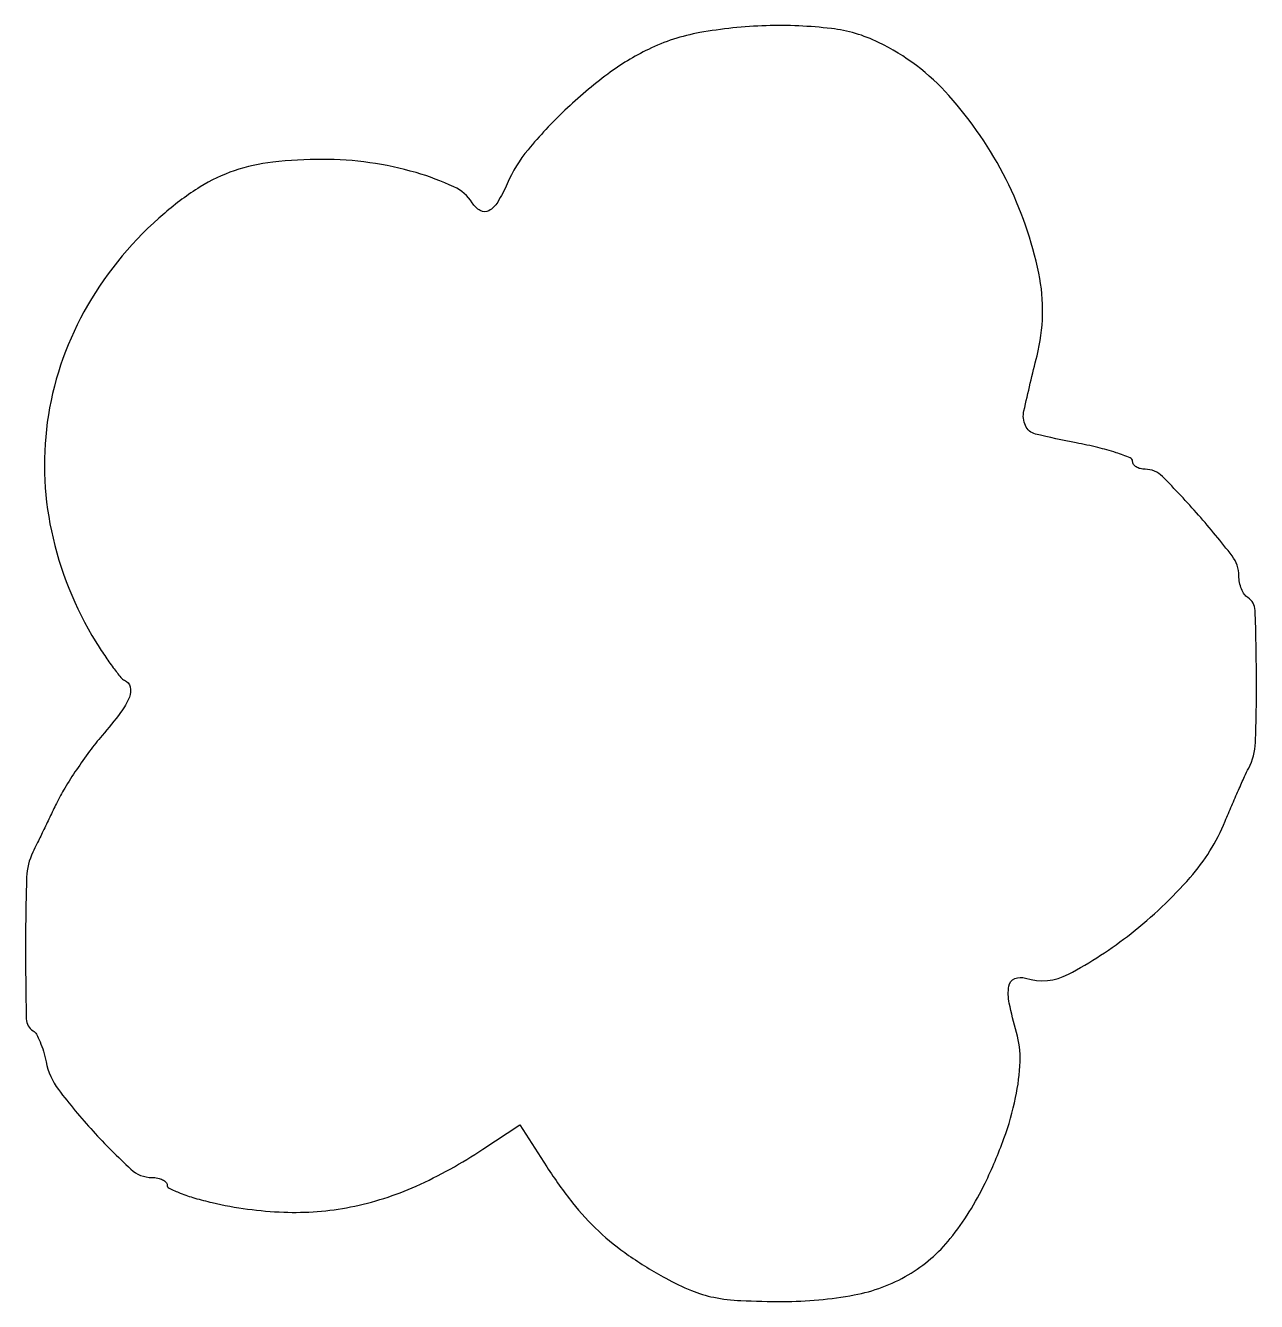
# Model space of a CAD drawing. Extents: x 0.8 to 12.6, y 0.8 to 13.
import ezdxf

# ---------------------------------------------------------------- set-up
doc = ezdxf.new("R2010")
doc.units = 0

msp = doc.modelspace()

# ---------------------------------------------------------------- linework, layer by layer
msp.add_lwpolyline([(6.801471, 12.820743, 0.048195), (6.413677, 12.584564, 0.029367), (6.003828, 12.237899, 0.029422), (5.651823, 11.860942, 0.070411), (5.451707, 11.535833, -0.032161), (5.361158, 11.359966, -0.132844), (5.275796, 11.277707, -0.260351), (5.194932, 11.278245, -0.125954), (5.118003, 11.35234, 0.148083), (4.943223, 11.506624, 0.03656), (4.580583, 11.641502, 0.035479), (4.138342, 11.736716, 0.035298), (3.686321, 11.768667, 0.027696), (3.211685, 11.742356, 0.054367), (2.842929, 11.660134, 0.058284), (2.517361, 11.505092, 0.03687), (2.178295, 11.255484, 0.083913), (1.44166, 10.372117, 0.092405), (1.067019, 9.324203, 0.092741), (1.095746, 8.214824, 0.085221), (1.520394, 7.154333, 0.009878), (1.604978, 7.022561, 0.013272), (1.687049, 6.90686, 0.010375), (1.759348, 6.814516, 0.122531), (1.79556, 6.787444, -0.240526), (1.848848, 6.724257, -0.155044), (1.841117, 6.626752, -0.064829), (1.757199, 6.478894, -0.015561), (1.580154, 6.258532, 0.017204), (1.460779, 6.108945, 0.011856), (1.335604, 5.931901, 0.011968), (1.223186, 5.755652, 0.023803), (1.144363, 5.610073, -0.000322), (1.080383, 5.477387, -0.000303), (1.014899, 5.342012, -0.000301), (0.95669, 5.222048, -0.001048), (0.918876, 5.144649, 0.10642), (0.858873, 4.904156, 0.008339), (0.848383, 4.239798, 0.004964), (0.85586, 3.548741, 0.254403), (0.920398, 3.435759, -0.128601), (0.952073, 3.402526, -0.027368), (0.987183, 3.330012, -0.026931), (1.019626, 3.238974, -0.022777), (1.044215, 3.13976, 0.112608), (1.164122, 2.872452, 0.02364), (1.49378, 2.47563, 0.020268), (1.854884, 2.111344, 0.189535), (2.056677, 2.032, -0.04651), (2.112043, 2.026839, -0.066468), (2.15884, 2.011401, -0.086573), (2.190416, 1.988662, -0.195945), (2.201333, 1.961875, 0.287788), (2.221581, 1.92961, 0.018657), (2.327585, 1.883206, 0.022598), (2.466408, 1.835637, 0.014521), (2.631126, 1.792541, 0.047045), (3.315729, 1.701064, 0.058452), (3.955737, 1.751059, 0.056864), (4.580561, 1.95006, 0.041259), (5.220233, 2.303187), (5.572133, 2.537218), (5.830591, 2.134445, 0.02488), (6.076157, 1.790666, 0.036872), (6.326746, 1.51827, 0.037167), (6.613063, 1.287181, 0.025836), (6.966838, 1.068769, 0.027671), (7.212315, 0.951366, 0.048761), (7.42731, 0.886427, 0.038059), (7.684653, 0.855446, 0.010933), (8.086096, 0.846667, 0.045719), (8.769423, 0.90928, 0.086889), (9.285432, 1.101208, 0.092015), (9.686507, 1.448003, 0.056501), (10.020086, 1.978355, 0.024796), (10.199884, 2.404814, 0.03595), (10.311809, 2.797685, 0.041952), (10.3539, 3.141508, 0.079481), (10.320392, 3.417844, -0.018724), (10.250828, 3.69984, -0.09267), (10.247637, 3.862586, -0.254972), (10.303542, 3.933951, -0.1805), (10.407305, 3.939125, 0.201234), (10.815545, 3.975897, 0.044911), (11.414837, 4.365762, 0.045796), (11.979204, 4.900072, 0.082605), (12.314666, 5.439464, -0.003214), (12.377176, 5.588151, -0.003149), (12.442015, 5.737044, -0.0031), (12.500534, 5.866963, -0.011893), (12.539358, 5.946684, 0.110503), (12.603619, 6.191332, 0.01052), (12.613388, 6.81311, 0.006724), (12.601322, 7.455605, 0.25135), (12.530667, 7.577667, -0.106753), (12.498208, 7.608907, -0.05115), (12.470871, 7.660207, -0.047432), (12.452275, 7.721933, -0.049494), (12.446, 7.785173, 0.165978), (12.380329, 7.977555, 0.015813), (12.059907, 8.366153, 0.014607), (11.715057, 8.736048, 0.200424), (11.549154, 8.805333, -0.061133), (11.50359, 8.810925, -0.079677), (11.465001, 8.827388, -0.09751), (11.439168, 8.851778, -0.156182), (11.43, 8.880413, 0.307865), (11.406847, 8.914452, 0.014893), (11.27126, 8.96339, 0.019952), (11.096742, 9.012951, 0.012578), (10.88961, 9.057457, -0.01364), (10.502472, 9.141501, -0.230987), (10.404927, 9.222842, -0.162395), (10.390769, 9.364313, -0.006101), (10.516241, 9.889679, 0.11291), (10.533446, 10.679876, 0.066317), (10.220643, 11.576871, 0.065216), (9.674458, 12.378275, 0.097712), (9.001026, 12.887591, 0.084106), (8.550478, 13.019541, 0.036883), (7.927102, 13.046581, 0.036827), (7.292711, 12.980364, 0.06838)], format="xyb", close=True)

doc.saveas('drawing.dxf')
